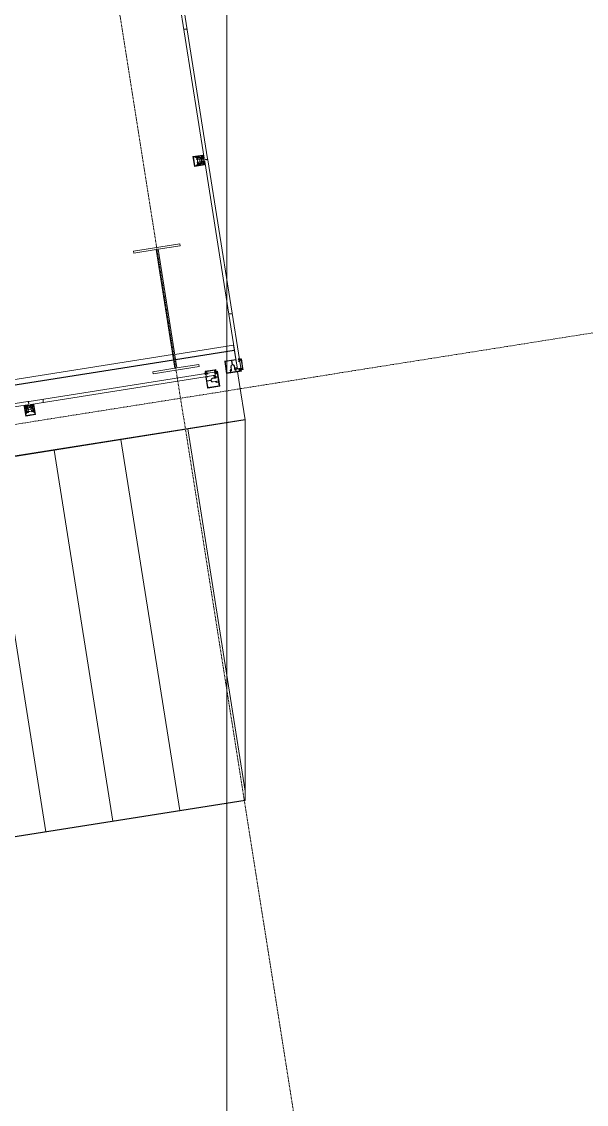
# Model space of a CAD drawing. Header units: millimetres. Extents: x -2355779 to -2216356, y 3874558 to 4068437.
# Drawn here: x -2231923 to -2229148, y 4009584 to 4014903 of the extents above; entities that cross this region are included whole.
import ezdxf

# ---------------------------------------------------------------- set-up
doc = ezdxf.new("R2010")
doc.units = ezdxf.units.MM
doc.linetypes.add('Grid Line', pattern=[21, 12, -3, 3, -3])
for name, color, linetype, lineweight in [('A-CLNG', 13, 'Continuous', 5), ('A-DETL', 90, 'Continuous', 18), ('A-DETL-GENF', 92, 'Continuous', 5), ('A-GENM', 13, 'Continuous', 5), ('A-GLAZ-CURT', 52, 'Continuous', 5), ('A-GLAZ-CWMG', 51, 'Continuous', 5), ('A-ROOF', 132, 'Continuous', 5), ('A-ROOF-OTLN', 132, 'Continuous', 5), ('A-ROOF-PATT', 132, 'Continuous', 5), ('S-BEAM', 12, 'Continuous', 5), ('S-GRID', 1, 'Continuous', 5)]:
    doc.layers.add(name, color=color, linetype=linetype, lineweight=lineweight)
pattern_1 = [(270, (0, 0.5), (-15, -9e-16), [])]

# ---------------------------------------------------------------- blocks, each defined once
blk = doc.blocks.new('Structural Framing 19 - Structural Framing 1-1145889-GA - Part B 6m')
at = {"layer": 'S-BEAM', "lineweight": 13}
for p, q in [((-2231145.6, 4013811.9), (-2231372.8, 4013775.9)), ((-2231252.7, 4013784.8), (-2231144, 4013802)), ((-2231144, 4013802), (-2231145.6, 4013811.9)), ((-2231372.8, 4013775.9), (-2231371.2, 4013766)), ((-2231371.2, 4013766), (-2231262.5, 4013783.2)), ((-2231262.5, 4013783.2), (-2231170.2, 4013200.5)), ((-2231160.4, 4013202.1), (-2231252.7, 4013784.8)), ((-2231277.3, 4013173.4), (-2231050.2, 4013209.4)), ((-2231051.7, 4013219.3), (-2231160.4, 4013202.1)), ((-2231050.2, 4013209.4), (-2231051.7, 4013219.3)), ((-2231170.2, 4013200.5), (-2231278.9, 4013183.3)), ((-2231278.9, 4013183.3), (-2231277.3, 4013173.4))]:
    blk.add_line(p, q, dxfattribs=at)
blk = doc.blocks.new('MulticellPanel_Polycarbonate_Danpal_1040w - Grey-2872306-GA - Part B 6m')
at = {"layer": 'A-GENM'}
h = blk.add_hatch(dxfattribs=at)
h.set_pattern_fill('FP_52', color=256, style=0, pattern_type=2)
h.set_pattern_definition(pattern_1)
h.paths.add_polyline_path([(-513.3, -1), (-513.8, 0.4), (-514.5, 0.5)])
h.paths.add_polyline_path([(519.4, -2.2), (517.2, -1.7), (518.6, -2)])
h.paths.add_polyline_path([(518.8, 8.4), (518.8, 8.5), (517, 16)])
for p, q in [((-520, 13), (-520, 9.4)), ((520, 9.4), (520, 13)), ((-518.5, -15), (-515.7, -15)), ((-515, -10.9), (-512.5, -6)), ((-512.5, -6), (-515, -6.4)), ((-512.5, -10.5), (-515, -10.9)), ((-514.4, -14.2), (-512.5, -10.5)), ((515, -6.4), (512.5, -6)), ((512.5, -6), (515, -10.9)), ((515, -10.9), (512.5, -10.5)), ((512.5, -10.5), (514.4, -14.2)), ((515.7, -15), (518.5, -15))]:
    blk.add_line(p, q, dxfattribs=at)
for centre, radius, start, end in [((-517, 13), 3, 105, 180), ((-520, 8.2), 1.2, 15, 89.9998), ((-520, 8.2), 1.2, 285.0002, 330.0001), ((517, 13), 3, 360, 75), ((520, 8.2), 1.2, 195, 239.9999), ((520, 8.2), 1.2, 90.0002, 150.0001), ((-518.5, -13.5), 1.5, 180, 270), ((-520, -3.2), 1.2, 285.0002, 330.0001), ((-520, -3.2), 1.2, 15, 59.9999), ((-515.7, -13.5), 1.5, 270, 333.1609), ((-511.1, -2), 2, 90, 158.7864), ((511.1, -2), 2, 21.2136, 76.2427), ((515.7, -13.5), 1.5, 206.8391, 270), ((518.5, -13.5), 1.5, 270, 0), ((520, -3.2), 1.2, 195, 239.9999), ((520, -3.2), 1.2, 135.0001, 150.0001)]:
    blk.add_arc(centre, radius, start, end, dxfattribs=at)
blk = doc.blocks.new('MulticellPanel_Polycarbonate_Danpal_1040w - Grey-2900070-GA - Part B 6m')
at = {"layer": 'A-GENM'}
h = blk.add_hatch(dxfattribs=at)
h.set_pattern_fill('FP_52', color=256, style=0, pattern_type=2)
h.set_pattern_definition(pattern_1)
h.paths.add_polyline_path([(-456.6, -1), (-457.2, 0.4), (-457.9, 0.5)])
h.paths.add_polyline_path([(456.4, -0.5), (457.9, 0.6), (456.5, -0.4)])
h.paths.add_polyline_path([(462.1, 8.4), (462.2, 8.5), (461.3, 11.7)])
for p, q in [((-463.4, 13), (-463.4, 9.4)), ((-461.9, -15), (-459.1, -15)), ((-458.4, -10.9), (-455.9, -6)), ((-455.9, -6), (-458.4, -6.4)), ((-455.9, -10.5), (-458.4, -10.9)), ((-457.7, -14.2), (-455.9, -10.5))]:
    blk.add_line(p, q, dxfattribs=at)
for centre, radius, start, end in [((-460.4, 13), 3, 105, 180), ((-463.4, 8.2), 1.2, 15, 89.9998), ((-463.4, 8.2), 1.2, 285.0002, 330.0001), ((460.4, 13), 3, 15, 75), ((463.4, 8.2), 1.2, 195, 239.9999), ((463.4, 8.2), 1.2, 105.0002, 150.0001), ((-461.9, -13.5), 1.5, 180, 270), ((-463.4, -3.2), 1.2, 285.0002, 330.0001), ((-463.4, -3.2), 1.2, 15, 59.9999), ((-459.1, -13.5), 1.5, 270, 333.1609), ((-454.5, -2), 2, 90, 158.7864), ((454.5, -2), 2, 48.7282, 76.2427)]:
    blk.add_arc(centre, radius, start, end, dxfattribs=at)
blk = doc.blocks.new('MulticellPanel_Polycarbonate_Danpal_1040w - Grey-V80-GA - Part B 6m')
at = {"layer": 'A-GENM'}
h = blk.add_hatch(dxfattribs=at)
h.set_pattern_fill('FP_77', color=256, style=0, pattern_type=2)
h.set_pattern_definition([(81, (1577129.2, -4312767.3), (-790.15067, 125.14757), []), (171, (1577129.2, -4312767.3), (-125.14757, -790.15067), [])])
h.paths.add_polyline_path([(-515, -6.4), (-513, -1.3), (-518.8, -3.2)])
h.paths.add_polyline_path([(-520, -13.5), (-515, -10.9), (-515, -6.4), (-520, -4.4)])
h.paths.add_polyline_path([(-520, -2.1), (-513, -1.3), (-520, 7)])
h.paths.add_polyline_path([(-511.1, 0), (511.1, 0), (518.8, 8.2), (517, 16), (-517, 16), (-518.8, 8.2)])
h.paths.add_polyline_path([(515, -6.4), (518.8, -3.2), (513, -1.3)])
h.paths.add_polyline_path([(520, -13.5), (520, -4.4), (515, -6.4), (515, -10.9)])
h.paths.add_polyline_path([(513, -1.3), (520, -2.1), (520, 7)])
for p, q in [((-520, 13), (-520, 9.4)), ((-520, 7), (-520, -2.1)), ((517, 16), (-517, 16)), ((520, 9.4), (520, 13)), ((520, -2.1), (520, 7)), ((-520, -4.4), (-520, -13.5)), ((-518.5, -15), (-515.7, -15)), ((-515, -6.4), (-513, -1.3)), ((-515, -10.9), (-512.5, -6)), ((-512.5, -6), (-515, -6.4)), ((-512.5, -10.5), (-515, -10.9)), ((-514.4, -14.2), (-512.5, -10.5)), ((-511.1, 0), (511.1, 0)), ((515, -6.4), (512.5, -6)), ((512.5, -6), (515, -10.9)), ((515, -10.9), (512.5, -10.5)), ((512.5, -10.5), (514.4, -14.2)), ((513, -1.3), (515, -6.4)), ((515.7, -15), (518.5, -15)), ((520, -13.5), (520, -4.4))]:
    blk.add_line(p, q, dxfattribs=at)
for centre, radius, start, end in [((-517, 13), 3, 90, 180), ((-520, 8.2), 1.2, 270.0002, 89.9998), ((517, 13), 3, 360, 90), ((520, 8.2), 1.2, 90.0002, 269.9998), ((-520, -3.2), 1.2, 270.0002, 89.9998), ((-518.5, -13.5), 1.5, 180, 270), ((-515.7, -13.5), 1.5, 270, 333.1609), ((-511.1, -2), 2, 90, 158.7864), ((511.1, -2), 2, 21.2136, 90), ((515.7, -13.5), 1.5, 206.8391, 270), ((518.5, -13.5), 1.5, 270, 360), ((520, -3.2), 1.2, 90.0002, 269.9998)]:
    blk.add_arc(centre, radius, start, end, dxfattribs=at)
blk = doc.blocks.new('MulticellPanel_Polycarbonate_Danpal_1040w - Grey-2900074-GA - Part B 6m')
at = {"layer": 'A-GENM'}
h = blk.add_hatch(dxfattribs=at)
h.set_pattern_fill('FP_78', color=256, style=0, pattern_type=2)
h.set_pattern_definition([(81, (1576145.8, -4312767.3), (-790.15067, 125.14757), []), (171, (1576145.8, -4312767.3), (-125.14757, -790.15067), [])])
h.paths.add_polyline_path([(-458.4, -6.4), (-456.3, -1.3), (-462.2, -3.2)])
h.paths.add_polyline_path([(-463.4, -13.5), (-458.4, -10.9), (-458.4, -6.4), (-463.4, -4.4)])
h.paths.add_polyline_path([(-463.4, -2.1), (-456.3, -1.3), (-463.4, 7)])
h.paths.add_polyline_path([(-454.5, 0), (454.5, 0), (462.2, 8.2), (460.4, 16), (-460.4, 16), (-462.2, 8.2)])
h.paths.add_polyline_path([(458.4, -6.4), (462.2, -3.2), (456.3, -1.3)])
h.paths.add_polyline_path([(463.4, -13.3), (463.4, -4.4), (458.4, -6.4), (458.4, -10.9), (462.8, -13.2)])
h.paths.add_polyline_path([(456.3, -1.3), (463.4, -2.1), (463.4, 7)])
for p, q in [((-463.4, 13), (-463.4, 9.4)), ((-463.4, 7), (-463.4, -2.1)), ((460.4, 16), (-460.4, 16)), ((463.4, 9.4), (463.4, 13)), ((463.4, -2.1), (463.4, 7)), ((-463.4, -4.4), (-463.4, -13.5)), ((-461.9, -15), (-459.1, -15)), ((-458.4, -6.4), (-456.3, -1.3)), ((-458.4, -10.9), (-455.9, -6)), ((-455.9, -6), (-458.4, -6.4)), ((-455.9, -10.5), (-458.4, -10.9)), ((-457.7, -14.2), (-455.9, -10.5)), ((-454.5, 0), (454.5, 0)), ((458.4, -6.4), (455.9, -6)), ((455.9, -6), (458.4, -10.9)), ((458.4, -10.9), (455.9, -10.5)), ((455.9, -10.5), (457.3, -13.3)), ((456.3, -1.3), (458.4, -6.4)), ((459.1, -15), (461.9, -15)), ((463.4, -13.3), (463.4, -4.4))]:
    blk.add_line(p, q, dxfattribs=at)
for centre, radius, start, end in [((-460.4, 13), 3, 90, 180), ((-463.4, 8.2), 1.2, 270.0002, 89.9998), ((460.4, 13), 3, 0, 90), ((463.4, 8.2), 1.2, 90.0002, 269.9998), ((-463.4, -3.2), 1.2, 270.0002, 89.9998), ((-461.9, -13.5), 1.5, 180, 270), ((-459.1, -13.5), 1.5, 270, 333.1609), ((-454.5, -2), 2, 90, 158.7864), ((454.5, -2), 2, 21.2136, 90), ((459.1, -13.5), 1.5, 206.8391, 270), ((461.9, -13.5), 1.5, 270, 315), ((463.4, -3.2), 1.2, 90.0002, 269.9998)]:
    blk.add_arc(centre, radius, start, end, dxfattribs=at)
blk = doc.blocks.new('Rectangular Mullion - DPANMF BT2-1105307-GA - Part B 6m')
at = {"layer": 'A-DETL-GENF'}
for p, q in [((-41.7, 64.5), (-46.7, 64.5)), ((-46.7, 64.5), (-46.7, 10.5)), ((-46, 64.5), (10.8, 64.5)), ((13.3, 67), (-45.3, 67)), ((-45.2, 33.9), (-45.2, 63)), ((-45.2, 63), (-41.7, 63)), ((-41.7, 63), (-41.7, 64.5)), ((10.8, 64.5), (10.8, 46.4)), ((13.3, -7.1), (13.3, 67)), ((-46.7, 10.5), (-36.7, 10.5)), ((-45.2, 12), (-45.2, 30.4)), ((-36.7, 12), (-45.2, 12)), ((-25.4, 32.9), (-44.2, 32.9)), ((-44.2, 31.4), (-25.4, 31.4)), ((-36.7, 10.5), (-36.7, 12)), ((4, 24.1), (-15.3, 24.1)), ((-15.3, 22.9), (-2, 22.9)), ((-15.1, 40.1), (4, 40.1)), ((-2, 41.3), (-15, 41.3)), ((-2, 43.8), (-2, 41.3)), ((-2, 22.9), (-2, 20.4)), ((-1, 41.3), (-1, 43.8)), ((0.9, 41.3), (-1, 41.3)), ((-1, 20.4), (-1, 22.9)), ((-1, 22.9), (0.9, 22.9)), ((10.8, 46.4), (-0.2, 46.4)), ((-0.2, 46.4), (-0.2, 42.1)), ((-0.2, 22), (-0.2, 13.8)), ((-0.2, 13.8), (1.3, 13.8)), ((1.3, 41.5), (1.3, 44.9)), ((1.3, 44.9), (10.8, 44.9)), ((1.3, 20.4), (1.3, 22.5)), ((10.8, 20.4), (1.3, 20.4)), ((1.3, 13.8), (1.3, 18.9)), ((1.3, 18.9), (10.8, 18.9)), ((4.2, 40.7), (1.7, 42.1)), ((1.7, 22.2), (4.2, 23.6)), ((7.8, 4), (2, 4)), ((2, 4), (2, 0.1)), ((3.3, -0.6), (3.3, 2.3)), ((3.3, 2.3), (5.9, 2.3)), ((3.3, 1.2), (3.3, -1.6)), ((4.4, -2.2), (4.4, 0.6)), ((5.9, 2.3), (5.9, -14.3)), ((7.8, -5.4), (7.8, 4)), ((10.8, 44.9), (10.8, 20.4)), ((10.8, 18.9), (10.8, -5.4)), ((-45.8, -6.3), (-48, -0.4)), ((-43.7, -6.9), (-45.8, -6.3)), ((-44.1, -10.5), (-45.6, -10.5)), ((-45.6, -10.5), (-45.6, -16.4)), ((-45.6, -12.3), (-45.6, -10.5)), ((-45.6, -10.5), (-43.4, -10.5)), ((-45.6, -16.4), (2.4, -16.4)), ((-44.2, -0.9), (-43.1, -6.3)), ((-44.1, -14.4), (-44.1, -10.5)), ((0, -14.4), (-44.1, -14.4)), ((-41.5, -5.9), (-43.6, -0.7)), ((-43.4, -10.5), (-43.4, -11.6)), ((0, -11.7), (0, -14.4)), ((1.8, -11), (0.7, -11)), ((2.4, -16.4), (1.6, -12.4)), ((1.6, -12.4), (3.2, -12.4)), ((2.3, -2.4), (2.3, -10.5)), ((2.3, -12.7), (2.3, -16.4)), ((2.3, -16.4), (7.8, -16.4)), ((3.7, -3.3), (4.4, -2.2)), ((3.7, -11.9), (3.7, -3.3)), ((5.9, -14.3), (4.2, -14.3)), ((10.8, -5.4), (7.8, -5.4)), ((7.8, -16.4), (7.8, -7.1)), ((7.8, -7.1), (13.3, -7.1))]:
    blk.add_line(p, q, dxfattribs=at)
for centre, radius, start, end in [((-44.2, 33.9), 1, 180, 270), ((-44.2, 30.4), 1, 90, 180), ((-25.4, 33.9), 1, 270, 350.1209), ((-25.4, 30.4), 1, 9.879, 90), ((-15.3, 32.1), 9.2, 88.3739, 170.1209), ((-15.3, 32.1), 9.2, 189.879, 270), ((-15.3, 32.1), 8, 88.2562, 270), ((-1.5, 43.8), 0.5, 0, 180), ((-1.5, 20.4), 0.5, 180, 0), ((2.8, 0.1), 0.834, 180, 303.9612), ((4, 40.4), 0.3, 270, 60), ((4, 23.8), 0.3, 300, 90), ((-48.3, -0.5), 0.4, 19.6375, 186.4047), ((-9.6, -1.2), 39.1, 179.0481, 193.7613), ((-44.3, -9.7), 3.39, 193.7613, 216.2723), ((-43.9, -0.8), 0.32, 21.9882, 191.4702), ((-43.6, -6.4), 0.48, 253.5726, 11.4702), ((-45.9, -0.3), 11.6, 282.7142, 356.5551), ((-40.7, -5.5), 0.88, 201.9882, 317.4298), ((-81.5, 37), 59.8, 313.8532, 321.0063), ((-34.7, -0.9), 0.4, 353.0736, 139.4168), ((0.7, -11.7), 0.7, 90, 180), ((1.8, -10.5), 0.5, 270, 0), ((3.2, -11.9), 0.5, 270, 0), ((4.2, -13.8), 0.5, 180, 270)]:
    blk.add_arc(centre, radius, start, end, dxfattribs=at)
for points, knots in [([(-45.3, 67), (-45.3, 67), (-45.4, 67), (-45.6, 66.9), (-45.7, 66.7), (-45.8, 66.6), (-45.9, 66.4), (-46, 66.1), (-46.1, 65.8), (-46.3, 65.6), (-46.4, 65.3), (-46.4, 65.1), (-46.4, 64.9), (-46.4, 64.7), (-46.2, 64.6), (-46.1, 64.5), (-46, 64.5)], [0, 0, 0, 0, 0.0625, 0.125, 0.177083, 0.229167, 0.291667, 0.375, 0.458333, 0.541667, 0.625, 0.708333, 0.770833, 0.84375, 0.916667, 1, 1, 1, 1]), ([(-0.2, 42.1), (-0.2, 41.9), (0, 41.7), (0.3, 41.5), (0.5, 41.4), (0.6, 41.3), (0.8, 41.3), (1, 41.2), (1.2, 41.3), (1.3, 41.4), (1.3, 41.5)], [0, 0, 0, 0, 0.333333, 0.416667, 0.5, 0.583333, 0.666667, 0.75, 0.84375, 1, 1, 1, 1]), ([(1.3, 22.5), (1.3, 22.6), (1.2, 22.7), (1.1, 22.8), (0.9, 22.8), (0.7, 22.8), (0.5, 22.7), (0.3, 22.6), (0.1, 22.5), (0, 22.3), (-0.2, 22.2), (-0.2, 22.1), (-0.2, 22)], [0, 0, 0, 0, 0.083333, 0.1875, 0.291667, 0.375, 0.458333, 0.583333, 0.666667, 0.75, 0.875, 1, 1, 1, 1]), ([(1.7, 42.1), (1.7, 42.1), (1.6, 42.2), (1.4, 42), (1.2, 41.8), (1.1, 41.6), (1, 41.4), (0.9, 41.3)], [0, 0, 0, 0, 0.25, 0.5, 0.75, 0.875, 1, 1, 1, 1]), ([(0.9, 22.9), (1, 22.9), (1.1, 22.7), (1.2, 22.5), (1.3, 22.3), (1.5, 22.1), (1.6, 22.1), (1.7, 22.2)], [0, 0, 0, 0, 0.125, 0.25, 0.375, 0.625, 1, 1, 1, 1]), ([(4.4, 0.6), (4.4, 0.7), (4.3, 1), (4.2, 1.2), (3.9, 1.3), (3.7, 1.4), (3.4, 1.4), (3.3, 1.3), (3.3, 1.2)], [0, 0, 0, 0, 0.166667, 0.333333, 0.5, 0.666667, 0.791667, 1, 1, 1, 1]), ([(-47, -11.7), (-46.8, -12), (-46.3, -12.4), (-45.7, -12.5), (-45.6, -12.4), (-45.6, -12.3)], [0, 0, 0, 0, 0.470588, 0.735294, 1, 1, 1, 1]), ([(3.3, -1.6), (3.2, -1.6), (3.1, -1.6), (2.9, -1.6), (2.7, -1.7), (2.5, -1.8), (2.4, -2), (2.3, -2.2), (2.3, -2.3), (2.3, -2.4)], [0, 0, 0, 0, 0.222222, 0.388889, 0.555556, 0.666667, 0.777778, 0.888889, 1, 1, 1, 1]), ([(3.7, -13.8), (3.7, -13.8), (3.7, -13.7), (3.7, -13.5), (3.6, -13.3), (3.5, -13.2), (3.3, -13.1), (3.2, -12.9), (3, -12.8), (2.8, -12.6), (2.7, -12.5), (2.5, -12.4), (2.3, -12.4), (2.3, -12.6), (2.3, -12.7)], [0, 0, 0, 0, 0.0625, 0.125, 0.1875, 0.25, 0.3125, 0.375, 0.5, 0.583333, 0.708333, 0.802083, 0.911458, 1, 1, 1, 1])]:
    blk.add_open_spline(points, degree=3, knots=knots, dxfattribs=at)
blk = doc.blocks.new('Rectangular Mullion - Frame_Framed Facade_Danpal_DPANMF BT2-2873227-GA - Part B 6m')
at = {"layer": 'A-GLAZ-CWMG'}
for p, q in [((-60, 54.5), (-60, 57)), ((-13.3, 0.5), (-60, 0.5)), ((-13.3, -24.4), (-13.3, 0.5)), ((-58.9, -26.4), (-58.9, -20.5)), ((-58.9, -20.5), (-57.4, -20.5)), ((-57.4, -20.5), (-57.4, -24.4)), ((-5.5, -26.4), (-10.9, -26.4)), ((0, -17.1), (-5.5, -17.1)), ((-5.5, -17.1), (-5.5, -26.4))]:
    blk.add_line(p, q, dxfattribs=at)
blk = doc.blocks.new('Rectangular Mullion - DPAEC50-1105308-GA - Part B 6m')
at = {"layer": 'A-DETL-GENF'}
for p, q in [((24.3, 53.5), (-24.3, 53.5)), ((-24.3, 53.5), (-24.3, 4.5)), ((24.3, 4.5), (24.3, 53.5)), ((-23.3, 3.5), (-18.2, 3.5)), ((-21.8, 7.3), (-21.8, 34.3)), ((-21.3, 42.6), (-21.3, 49.5)), ((-20.8, 35.3), (-18.1, 35.3)), ((-16.8, 6.7), (-20.7, 6.3)), ((-15, 18), (-20.3, 8.8)), ((-20.3, 8.8), (-20.3, 7.3)), ((-20.3, 7.3), (-14.1, 7.3)), ((-20.1, 50.7), (-1.2, 50.7)), ((-20.1, 41), (-19.6, 42.6)), ((-19.7, 8.7), (-14.9, 16.9)), ((-19.7, 7.9), (-19.7, 8.7)), ((-14.2, 7.9), (-19.7, 7.9)), ((-17, 40), (-18.6, 39.5)), ((-18.1, 35.3), (-17.6, 21.6)), ((-9.6, 36.9), (-17.6, 36.9)), ((-16.3, 22.3), (-16.8, 35.3)), ((-16.8, 35.3), (-9, 35.3)), ((-9.3, 19.8), (-14.2, 19.8)), ((-14.2, 19.2), (-9.6, 19.2)), ((-8.9, 9.2), (-13.4, 8.1)), ((-13.3, 7.4), (-7.3, 8.9)), ((-8.5, 1.7), (-12.4, 1.4)), ((-12.2, 0.8), (-8.6, 1.1)), ((-7.3, 8.9), (-9.2, 4.5)), ((-8, 37.5), (-9.1, 37.5)), ((9.1, 34.3), (-9.1, 34.3)), ((-9.1, 33.5), (-7.9, 33.5)), ((-8.7, 4), (-6.9, 4.4)), ((-6.9, 4.4), (-8.5, 1.7)), ((-8.3, 4.8), (-6.1, 9.9)), ((-6.1, 9.9), (-8.3, 9.4)), ((-5.8, 5.4), (-8.3, 4.8)), ((-8, 36.3), (-8, 37.5)), ((-7.9, 33.5), (-7.9, 21.5)), ((-7.8, 1.7), (-5.8, 5.4)), ((-7.3, 22), (-7.3, 33.5)), ((-7.3, 33.5), (7.3, 33.5)), ((3.5, 23.2), (-3.5, 23.2)), ((-3.5, 22.6), (3.5, 22.6)), ((-1.2, 50.7), (0, 51.9)), ((0, 51.9), (1.2, 50.7)), ((1.2, 50.7), (20.1, 50.7)), ((8.3, 4.8), (5.8, 5.4)), ((5.8, 5.4), (7.8, 1.7)), ((8.3, 9.4), (6.1, 9.9)), ((6.1, 9.9), (8.3, 4.8)), ((8.5, 1.7), (6.9, 4.4)), ((6.9, 4.4), (8.7, 4)), ((7.3, 33.5), (7.3, 22)), ((9.2, 4.5), (7.3, 8.9)), ((7.3, 8.9), (13.3, 7.4)), ((7.9, 21.5), (7.9, 33.5)), ((7.9, 33.5), (9.1, 33.5)), ((9.1, 37.5), (8, 37.5)), ((8, 37.5), (8, 36.3)), ((12.4, 1.4), (8.5, 1.7)), ((8.6, 1.1), (12.2, 0.8)), ((13.4, 8.1), (8.9, 9.2)), ((9, 35.3), (16.8, 35.3)), ((14.2, 19.8), (9.3, 19.8)), ((17.6, 36.9), (9.6, 36.9)), ((9.6, 19.2), (14.2, 19.2)), ((14.1, 7.3), (20.3, 7.3)), ((19.7, 7.9), (14.2, 7.9)), ((14.9, 16.9), (19.7, 8.7)), ((20.3, 8.8), (15, 18)), ((16.8, 35.3), (16.3, 22.3)), ((20.7, 6.3), (16.8, 6.7)), ((18.6, 39.5), (17, 40)), ((17.6, 21.6), (18.1, 35.3)), ((18.1, 35.3), (20.8, 35.3)), ((18.2, 3.5), (23.3, 3.5)), ((19.6, 42.6), (20.1, 41)), ((19.7, 8.7), (19.7, 7.9)), ((20.3, 7.3), (20.3, 8.8)), ((21.3, 49.5), (21.3, 42.6)), ((21.8, 34.3), (21.8, 7.3))]:
    blk.add_line(p, q, dxfattribs=at)
for centre, radius, start, end in [((-23.3, 4.5), 1, 180, 270), ((-20.6, 39), 2.1, 75, 15), ((-20.8, 34.3), 1, 90, 180), ((-20.8, 7.3), 1, 180, 275), ((-20.1, 49.5), 1.2, 90, 180), ((-20.6, 39), 3.7, 75, 100.9055), ((-20.6, 39), 3.7, 325.4192, 15), ((-9.1, 28.3), 6, 90, 178.5709), ((137.1, 24.7), 152.2, 178.5709, 182.4896), ((137.1, 24.7), 152.2, 182.9076, 186.319), ((-9.1, 28.3), 5.2, 90, 178.5709), ((137.1, 24.7), 151.4, 178.5709, 181.8369), ((137.1, 24.7), 151.4, 182.064, 186.2791), ((137.1, 25.2), 152.2, 186.7358, 188.8939), ((137.1, 25.2), 151.4, 186.7315, 189.0318), ((-12.3, 1.8), 0.975, 188.8939, 275.24), ((-3.5, 16.6), 6.58, 156.7371, 181.8449), ((16.4, 17.2), 26.5, 181.8449, 197.5886), ((-9.8, 37.6), 0.706, 289.0493, 354.5477), ((-3.5, 16.6), 5.98, 90, 181.8449), ((16.4, 17.2), 25.9, 181.8449, 197.6717), ((-3.5, 16.6), 6.58, 131.8412, 150.9148), ((-8.8, 4.4), 0.4, 157.1611, 284), ((-9, 36.3), 1, 270, 360), ((-8.7, 2.1), 0.963, 275.24, 334.4387), ((-3.5, 16.6), 6.58, 90, 125.1634), ((3.5, 16.6), 6.58, 54.8366, 90), ((3.5, 16.6), 5.98, 358.1551, 90), ((8.7, 2.1), 0.963, 205.5613, 264.76), ((3.5, 16.6), 6.58, 29.0852, 48.1588), ((9, 36.3), 1, 180, 270), ((-16.4, 17.2), 25.9, 342.3283, 358.1551), ((8.8, 4.4), 0.4, 256, 22.8389), ((-16.4, 17.2), 26.5, 342.4114, 358.1551), ((9.8, 37.6), 0.706, 185.4523, 250.9507), ((9.1, 28.3), 6, 1.4287, 89.9792), ((9.1, 28.3), 5.2, 1.4291, 90), ((3.5, 16.6), 6.58, 358.1551, 23.2629), ((12.3, 1.8), 0.975, 264.76, 351.1061), ((-137.1, 25.2), 151.4, 350.9682, 353.2685), ((-137.1, 25.2), 152.2, 351.1061, 353.2642), ((-137.1, 24.7), 151.4, 353.7209, 357.936), ((-137.1, 24.7), 151.4, 358.1631, 1.4291), ((-137.1, 24.7), 152.2, 353.681, 357.0924), ((-137.1, 24.7), 152.2, 357.5109, 1.4287), ((20.6, 39), 3.7, 165, 214.5808), ((20.6, 39), 2.1, 165, 105), ((20.6, 39), 3.7, 79.0945, 105), ((20.1, 49.5), 1.2, 360, 90), ((20.8, 7.3), 1, 265, 360), ((20.8, 34.3), 1, 360, 90), ((23.3, 4.5), 1, 270, 360)]:
    blk.add_arc(centre, radius, start, end, dxfattribs=at)
for points, knots in [([(-18.2, 3.5), (-18.1, 3.5), (-17.9, 3.5), (-17.6, 3.7), (-17.5, 3.8), (-17.3, 4), (-17.2, 4.2), (-17, 4.4), (-16.9, 4.6), (-16.8, 4.8), (-16.7, 5.1), (-16.6, 5.4), (-16.5, 5.6), (-16.5, 5.8), (-16.5, 6), (-16.5, 6.2), (-16.5, 6.4), (-16.5, 6.6), (-16.6, 6.7), (-16.8, 6.7), (-16.8, 6.7)], [0, 0, 0, 0, 0.083333, 0.166667, 0.208333, 0.25, 0.333333, 0.375, 0.416667, 0.458333, 0.5, 0.583333, 0.666667, 0.729167, 0.791667, 0.84375, 0.885417, 0.927083, 0.96875, 1, 1, 1, 1]), ([(-17.6, 21.6), (-17.6, 21.5), (-17.6, 21.4), (-17.4, 21.3), (-17.1, 21.3), (-16.8, 21.5), (-16.6, 21.7), (-16.4, 21.9), (-16.4, 22.1), (-16.4, 22.3), (-16.3, 22.3)], [0, 0, 0, 0, 0.125, 0.25, 0.5, 0.625, 0.75, 0.875, 0.9375, 1, 1, 1, 1]), ([(16.3, 22.3), (16.4, 22.3), (16.4, 22.1), (16.4, 22), (16.5, 21.8), (16.7, 21.5), (17.1, 21.2), (17.6, 21.3), (17.6, 21.6)], [0, 0, 0, 0, 0.0625, 0.125, 0.1875, 0.3125, 0.4375, 1, 1, 1, 1]), ([(16.8, 6.7), (16.8, 6.7), (16.6, 6.7), (16.5, 6.6), (16.5, 6.4), (16.5, 6.2), (16.5, 6), (16.5, 5.8), (16.5, 5.6), (16.6, 5.3), (16.9, 4.6), (17.5, 3.7), (17.8, 3.5), (18.2, 3.5)], [0, 0, 0, 0, 0.03125, 0.072917, 0.114583, 0.15625, 0.208333, 0.270833, 0.333333, 0.416667, 0.583333, 0.75, 1, 1, 1, 1])]:
    blk.add_open_spline(points, degree=3, knots=knots, dxfattribs=at)
blk = doc.blocks.new('Rectangular Mullion - Mullion_FramedFacade_Danpal_DPAEC50-2873209-GA - Part B 6m')
at = {"layer": 'A-GLAZ-CWMG'}
for p, q in [((-18.2, 3.5), (-23.3, 3.5)), ((-20.3, 8.8), (-21.8, 8.8)), ((-20.7, 6.3), (-16.8, 6.7)), ((-20.3, 7.3), (-20.3, 8.8)), ((-14.1, 7.3), (-20.3, 7.3)), ((-8.6, 1.1), (-12.2, 0.8)), ((-8.3, 9.4), (-6.1, 9.9)), ((-6.1, 9.9), (-8.3, 4.8)), ((-8.3, 4.8), (-5.8, 5.4)), ((-5.8, 5.4), (-7.8, 1.7)), ((3.5, 22.6), (-3.5, 22.6)), ((7.8, 1.7), (5.8, 5.4)), ((5.8, 5.4), (8.3, 4.8)), ((8.3, 4.8), (6.1, 9.9)), ((6.1, 9.9), (8.3, 9.4)), ((12.2, 0.8), (8.6, 1.1)), ((20.3, 7.3), (14.1, 7.3)), ((16.8, 6.7), (20.7, 6.3)), ((23.3, 3.5), (18.2, 3.5)), ((21.8, 8.8), (20.3, 8.8)), ((20.3, 8.8), (20.3, 7.3))]:
    blk.add_line(p, q, dxfattribs=at)
for centre, radius, start, end in [((-23.3, 4.5), 1, 180, 270), ((-20.8, 7.3), 1, 227.5, 275), ((137.1, 25.2), 152.2, 186.7358, 188.8939), ((-12.3, 1.8), 0.975, 188.8939, 275.24), ((-3.5, 16.6), 5.98, 90, 181.8449), ((16.4, 17.2), 25.9, 181.8449, 197.6717), ((-8.7, 2.1), 0.963, 275.24, 334.4387), ((3.5, 16.6), 5.98, 358.1551, 90), ((8.7, 2.1), 0.963, 205.5613, 264.76), ((-16.4, 17.2), 25.9, 342.3283, 358.1551), ((12.3, 1.8), 0.975, 264.76, 351.1061), ((-137.1, 25.2), 152.2, 351.1061, 353.2642), ((20.8, 7.3), 1, 265, 360), ((23.3, 4.5), 1, 270, 0)]:
    blk.add_arc(centre, radius, start, end, dxfattribs=at)
for points, knots in [([(-16.8, 6.7), (-16.8, 6.7), (-16.6, 6.7), (-16.5, 6.6), (-16.5, 6.4), (-16.5, 6.2), (-16.5, 6), (-16.5, 5.8), (-16.5, 5.6), (-16.6, 5.4), (-16.7, 5.1), (-16.8, 4.8), (-16.9, 4.6), (-17, 4.4), (-17.2, 4.2), (-17.3, 4), (-17.5, 3.8), (-17.6, 3.7), (-17.9, 3.5), (-18.1, 3.5), (-18.2, 3.5)], [-1, -1, -1, -1, -0.96875, -0.927083, -0.885417, -0.84375, -0.791667, -0.729167, -0.666667, -0.583333, -0.5, -0.458333, -0.416667, -0.375, -0.333333, -0.25, -0.208333, -0.166667, -0.083333, 0, 0, 0, 0]), ([(18.2, 3.5), (17.8, 3.5), (17.5, 3.7), (16.9, 4.6), (16.6, 5.3), (16.5, 5.6), (16.5, 5.8), (16.5, 6), (16.5, 6.2), (16.5, 6.4), (16.5, 6.6), (16.6, 6.7), (16.8, 6.7), (16.8, 6.7)], [-1, -1, -1, -1, -0.75, -0.583333, -0.416667, -0.333333, -0.270833, -0.208333, -0.15625, -0.114583, -0.072917, -0.03125, 0, 0, 0, 0])]:
    blk.add_open_spline(points, degree=3, knots=knots, dxfattribs=at)
blk = doc.blocks.new('MulticellPanel_Polycarbonate_Danpal_1040w - Grey-2900079-GA - Part B 6m')
at = {"layer": 'A-GENM'}
h = blk.add_hatch(dxfattribs=at)
h.set_pattern_fill('FP_52', color=256, style=0, pattern_type=2)
h.set_pattern_definition(pattern_1)
h.paths.add_polyline_path([(492.5, -2.2), (492.5, -2), (490, -1.7)])
h.paths.add_polyline_path([(492.5, 6.3), (491.5, 6), (491.3, 5)])
for p, q in [((493.1, 9.4), (493.1, 13)), ((493.1, 13), (493.1, 9.4)), ((488.1, -6.4), (485.6, -6)), ((485.6, -6), (488.1, -10.9)), ((488.1, -10.9), (485.6, -6)), ((485.6, -6), (488.1, -6.4)), ((488.1, -10.9), (485.6, -10.5)), ((485.6, -10.5), (487.4, -14.2)), ((487.4, -14.2), (485.6, -10.5)), ((485.6, -10.5), (488.1, -10.9)), ((488.8, -15), (491.6, -15)), ((491.6, -15), (488.8, -15))]:
    blk.add_line(p, q, dxfattribs=at)
for centre, radius, start, end in [((-490.1, 13), 3, 105, 165), ((-490.1, 13), 3, 105, 165), ((-493.1, 8.2), 1.2, 15, 74.9998), ((-493.1, 8.2), 1.2, 15, 74.9998), ((-493.1, 8.2), 1.2, 285.0002, 330.0001), ((-493.1, 8.2), 1.2, 285.0002, 330.0001), ((490.1, 13), 3, 360, 75), ((490.1, 13), 3, 0, 75), ((493.1, 8.2), 1.2, 195, 239.9999), ((493.1, 8.2), 1.2, 195, 239.9999), ((493.1, 8.2), 1.2, 90.0002, 150.0001), ((493.1, 8.2), 1.2, 90.0002, 150.0001), ((-484.2, -2), 2, 90, 131.2718), ((-484.2, -2), 2, 90, 131.2718), ((484.2, -2), 2, 21.2136, 76.2427), ((484.2, -2), 2, 34.9709, 76.2427), ((488.8, -13.5), 1.5, 206.8391, 270), ((488.8, -13.5), 1.5, 206.8391, 270), ((491.6, -13.5), 1.5, 270, 0), ((491.6, -13.5), 1.5, 270, 0), ((493.1, -3.2), 1.2, 195, 239.9999), ((493.1, -3.2), 1.2, 195, 239.9999), ((493.1, -3.2), 1.2, 135.0001, 150.0001), ((493.1, -3.2), 1.2, 135.0001, 150.0001)]:
    blk.add_arc(centre, radius, start, end, dxfattribs=at)
blk = doc.blocks.new('MulticellPanel_Polycarbonate_Danpal_1040w - Grey-V81-GA - Part B 6m')
at = {"layer": 'A-GENM'}
h = blk.add_hatch(dxfattribs=at)
h.set_pattern_fill('FP_52', color=256, style=0, pattern_type=2)
h.set_pattern_definition(pattern_1)
h.paths.add_polyline_path([(519.4, 6.3), (518.5, 6), (518.3, 5)])
for p, q in [((-520, 13), (-520, 9.4)), ((-520, 9.4), (-520, 13)), ((-518.5, -15), (-515.7, -15)), ((-515.7, -15), (-518.5, -15)), ((-515, -10.9), (-512.5, -6)), ((-512.5, -6), (-515, -6.4)), ((-515, -6.4), (-512.5, -6)), ((-512.5, -6), (-515, -10.9)), ((-512.5, -10.5), (-515, -10.9)), ((-515, -10.9), (-512.5, -10.5)), ((-514.4, -14.2), (-512.5, -10.5)), ((-512.5, -10.5), (-514.4, -14.2))]:
    blk.add_line(p, q, dxfattribs=at)
for centre, radius, start, end in [((-517, 13), 3, 105, 180), ((-517, 13), 3, 105, 180), ((-520, 8.2), 1.2, 15, 89.9998), ((-520, 8.2), 1.2, 15, 89.9998), ((-520, 8.2), 1.2, 285.0002, 330.0001), ((-520, 8.2), 1.2, 285.0002, 330.0001), ((517, 13), 3, 15, 75), ((517, 13), 3, 15, 75), ((520, 8.2), 1.2, 195, 239.9999), ((520, 8.2), 1.2, 195, 239.9999), ((520, 8.2), 1.2, 105.0002, 150.0001), ((520, 8.2), 1.2, 105.0002, 150.0001), ((-518.5, -13.5), 1.5, 180, 270), ((-518.5, -13.5), 1.5, 180, 270), ((-520, -3.2), 1.2, 285.0002, 330.0001), ((-520, -3.2), 1.2, 285.0002, 330.0001), ((-520, -3.2), 1.2, 15, 59.9999), ((-520, -3.2), 1.2, 15, 59.9999), ((-515.7, -13.5), 1.5, 270, 333.1609), ((-515.7, -13.5), 1.5, 270, 333.1609), ((-511.1, -2), 2, 90, 158.7864), ((-511.1, -2), 2, 90, 145.0291), ((511.1, -2), 2, 48.7282, 76.2427), ((511.1, -2), 2, 48.7282, 76.2427)]:
    blk.add_arc(centre, radius, start, end, dxfattribs=at)
blk = doc.blocks.new('MulticellPanel_Polycarbonate_Danpal_1040w - Grey-V82-GA - Part B 6m')
at = {"layer": 'A-GENM'}
h = blk.add_hatch(dxfattribs=at)
h.set_pattern_fill('FP_79', color=256, style=0, pattern_type=2)
h.set_pattern_definition([(171, (4314312.7, 1575571.7), (-125.14757, -790.15067), []), (261, (4314312.7, 1575571.7), (790.15067, -125.14757), [])])
h.paths.add_polyline_path([(488.1, -6.4), (491.9, -3.2), (486, -1.3)])
h.paths.add_polyline_path([(493.1, -13.5), (493.1, -4.4), (488.1, -6.4), (488.1, -10.9)])
h.paths.add_polyline_path([(493.1, -2.1), (493.1, 7), (486, -1.3)])
h.paths.add_polyline_path([(491.9, 8.2), (490.1, 16), (-490.1, 16), (-491.9, 8.2), (-484.2, 0), (484.2, 0)])
h.paths.add_polyline_path([(-486, -1.3), (-493.1, 7), (-493.1, -2.1)])
h.paths.add_polyline_path([(-486, -1.3), (-491.9, -3.2), (-488.1, -6.4)])
h.paths.add_polyline_path([(-488.1, -10.9), (-488.1, -6.4), (-493.1, -4.4), (-491.8, -12.9), (-490.4, -12.1)])
for p, q in [((-493.1, 13), (-493.1, 9.4)), ((-493.1, 7), (-493.1, -2.1)), ((490.1, 16), (-490.1, 16)), ((493.1, 9.4), (493.1, 13)), ((493.1, -2.1), (493.1, 7)), ((-493.1, -4.4), (-493.1, -13.3)), ((-491.6, -15), (-488.8, -15)), ((-488.1, -6.4), (-486, -1.3)), ((-488.1, -10.9), (-485.6, -6)), ((-485.6, -6), (-488.1, -6.4)), ((-485.6, -10.5), (-488.1, -10.9)), ((-487, -13.3), (-485.6, -10.5)), ((-484.2, 0), (484.2, 0)), ((488.1, -6.4), (485.6, -6)), ((485.6, -6), (488.1, -10.9)), ((488.1, -10.9), (485.6, -10.5)), ((485.6, -10.5), (487.4, -14.2)), ((486, -1.3), (488.1, -6.4)), ((488.8, -15), (491.6, -15)), ((493.1, -13.5), (493.1, -4.4))]:
    blk.add_line(p, q, dxfattribs=at)
for centre, radius, start, end in [((-490.1, 13), 3, 90, 180), ((-493.1, 8.2), 1.2, 270.0002, 89.9998), ((490.1, 13), 3, 360, 90), ((493.1, 8.2), 1.2, 90.0002, 269.9998), ((-493.1, -3.2), 1.2, 270.0002, 89.9998), ((-491.6, -13.5), 1.5, 225, 270), ((-488.8, -13.5), 1.5, 270, 333.1609), ((-484.2, -2), 2, 90, 158.7864), ((484.2, -2), 2, 21.2136, 90), ((488.8, -13.5), 1.5, 206.8391, 270), ((491.6, -13.5), 1.5, 270, 360), ((493.1, -3.2), 1.2, 90.0002, 269.9998)]:
    blk.add_arc(centre, radius, start, end, dxfattribs=at)
blk = doc.blocks.new('MulticellPanel_Polycarbonate_Danpal_1040w - Grey-V83-GA - Part B 6m')
at = {"layer": 'A-GENM'}
h = blk.add_hatch(dxfattribs=at)
h.set_pattern_fill('FP_80', color=256, style=0, pattern_type=2)
h.set_pattern_definition([(171, (4313299.7, 1575571.7), (-125.14757, -790.15067), []), (261, (4313299.7, 1575571.7), (790.15067, -125.14757), [])])
h.paths.add_polyline_path([(515, -6.4), (518.8, -3.2), (513, -1.3)])
h.paths.add_polyline_path([(520, -13.3), (520, -4.4), (515, -6.4), (515, -10.9), (519.5, -13.2)])
h.paths.add_polyline_path([(520, -2.1), (520, 7), (513, -1.3)])
h.paths.add_polyline_path([(518.8, 8.2), (517, 16), (-517, 16), (-518.8, 8.2), (-511.1, 0), (511.1, 0)])
h.paths.add_polyline_path([(-513, -1.3), (-520, 7), (-520, -2.1)])
h.paths.add_polyline_path([(-513, -1.3), (-518.8, -3.2), (-515, -6.4)])
h.paths.add_polyline_path([(-515, -10.9), (-515, -6.4), (-520, -4.4), (-520, -13.5)])
for p, q in [((-520, 13), (-520, 9.4)), ((-520, 7), (-520, -2.1)), ((517, 16), (-517, 16)), ((520, 9.4), (520, 13)), ((520, -2.1), (520, 7)), ((-520, -4.4), (-520, -13.5)), ((-518.5, -15), (-515.7, -15)), ((-515, -6.4), (-513, -1.3)), ((-515, -10.9), (-512.5, -6)), ((-512.5, -6), (-515, -6.4)), ((-512.5, -10.5), (-515, -10.9)), ((-514.4, -14.2), (-512.5, -10.5)), ((-511.1, 0), (511.1, 0)), ((515, -6.4), (512.5, -6)), ((512.5, -6), (515, -10.9)), ((515, -10.9), (512.5, -10.5)), ((512.5, -10.5), (513.9, -13.3)), ((513, -1.3), (515, -6.4)), ((515.7, -15), (518.5, -15)), ((520, -13.3), (520, -4.4))]:
    blk.add_line(p, q, dxfattribs=at)
for centre, radius, start, end in [((-517, 13), 3, 90, 180), ((-520, 8.2), 1.2, 270.0002, 89.9998), ((517, 13), 3, 360, 90), ((520, 8.2), 1.2, 90.0002, 269.9998), ((-520, -3.2), 1.2, 270.0002, 89.9998), ((-518.5, -13.5), 1.5, 180, 270), ((-515.7, -13.5), 1.5, 270, 333.1609), ((-511.1, -2), 2, 90, 158.7864), ((511.1, -2), 2, 21.2136, 90), ((515.7, -13.5), 1.5, 206.8391, 270), ((518.5, -13.5), 1.5, 270, 315), ((520, -3.2), 1.2, 90.0002, 269.9998)]:
    blk.add_arc(centre, radius, start, end, dxfattribs=at)
blk = doc.blocks.new('Rectangular Mullion - Frame_Framed Facade_Danpal_DPANMF BT2-2872312-GA - Part B 6m')
at = {"layer": 'A-GLAZ-CWMG'}
for p, q in [((-60, 54.5), (-60, 57)), ((-13.3, 0.5), (-60, 0.5)), ((-13.3, -24.4), (-13.3, 0.5)), ((-58.9, -26.4), (-58.9, -20.5)), ((-58.9, -20.5), (-57.4, -20.5)), ((-57.4, -20.5), (-57.4, -24.4)), ((-5.5, -26.4), (-10.9, -26.4)), ((0, -17.1), (-5.5, -17.1)), ((-5.5, -17.1), (-5.5, -26.4))]:
    blk.add_line(p, q, dxfattribs=at)
blk = doc.blocks.new('Rectangular Mullion - Mullion_FramedFacade_Danpal_DPAEC50-2872300-GA - Part B 6m')
at = {"layer": 'A-GLAZ-CWMG'}
for p, q in [((-18.2, 3.5), (-23.3, 3.5)), ((-20.3, 8.8), (-21.8, 8.8)), ((-20.7, 6.3), (-16.8, 6.7)), ((-20.3, 7.3), (-20.3, 8.8)), ((-14.1, 7.3), (-20.3, 7.3)), ((-8.6, 1.1), (-12.2, 0.8)), ((-8.3, 9.4), (-6.1, 9.9)), ((-6.1, 9.9), (-8.3, 4.8)), ((-8.3, 4.8), (-5.8, 5.4)), ((-5.8, 5.4), (-7.8, 1.7)), ((3.5, 22.6), (-3.5, 22.6)), ((7.8, 1.7), (5.8, 5.4)), ((5.8, 5.4), (8.3, 4.8)), ((8.3, 4.8), (6.1, 9.9)), ((6.1, 9.9), (8.3, 9.4)), ((12.2, 0.8), (8.6, 1.1)), ((20.3, 7.3), (14.1, 7.3)), ((16.8, 6.7), (20.7, 6.3)), ((23.3, 3.5), (18.2, 3.5)), ((21.8, 8.8), (20.3, 8.8)), ((20.3, 8.8), (20.3, 7.3))]:
    blk.add_line(p, q, dxfattribs=at)
for centre, radius, start, end in [((-23.3, 4.5), 1, 180, 270), ((-20.8, 7.3), 1, 227.5, 275), ((137.1, 25.2), 152.2, 186.7358, 188.8939), ((-12.3, 1.8), 0.975, 188.8939, 275.24), ((-3.5, 16.6), 5.98, 90, 181.8449), ((16.4, 17.2), 25.9, 181.8449, 197.6717), ((-8.7, 2.1), 0.963, 275.24, 334.4387), ((3.5, 16.6), 5.98, 358.1551, 90), ((8.7, 2.1), 0.963, 205.5613, 264.76), ((-16.4, 17.2), 25.9, 342.3283, 358.1551), ((12.3, 1.8), 0.975, 264.76, 351.1061), ((-137.1, 25.2), 152.2, 351.1061, 353.2642), ((20.8, 7.3), 1, 265, 360), ((23.3, 4.5), 1, 270, 0)]:
    blk.add_arc(centre, radius, start, end, dxfattribs=at)
for points, knots in [([(-16.8, 6.7), (-16.8, 6.7), (-16.6, 6.7), (-16.5, 6.6), (-16.5, 6.4), (-16.5, 6.2), (-16.5, 6), (-16.5, 5.8), (-16.5, 5.6), (-16.6, 5.4), (-16.7, 5.1), (-16.8, 4.8), (-16.9, 4.6), (-17, 4.4), (-17.2, 4.2), (-17.3, 4), (-17.5, 3.8), (-17.6, 3.7), (-17.9, 3.5), (-18.1, 3.5), (-18.2, 3.5)], [-1, -1, -1, -1, -0.96875, -0.927083, -0.885417, -0.84375, -0.791667, -0.729167, -0.666667, -0.583333, -0.5, -0.458333, -0.416667, -0.375, -0.333333, -0.25, -0.208333, -0.166667, -0.083333, 0, 0, 0, 0]), ([(18.2, 3.5), (17.8, 3.5), (17.5, 3.7), (16.9, 4.6), (16.6, 5.3), (16.5, 5.6), (16.5, 5.8), (16.5, 6), (16.5, 6.2), (16.5, 6.4), (16.5, 6.6), (16.6, 6.7), (16.8, 6.7), (16.8, 6.7)], [-1, -1, -1, -1, -0.75, -0.583333, -0.416667, -0.333333, -0.270833, -0.208333, -0.15625, -0.114583, -0.072917, -0.03125, 0, 0, 0, 0])]:
    blk.add_open_spline(points, degree=3, knots=knots, dxfattribs=at)
blk = doc.blocks.new('Area 51 Ceiling - External FC - Area 51 Ceiling - External FC-2924300-GA - Part B 6m')
at = {"layer": 'A-CLNG'}
for p, q in [((-2230824.2, 4011076.9), (-2277467.3, 4003689.1)), ((-2230824.5, 4011078.4), (-2230824.2, 4011076.9))]:
    blk.add_line(p, q, dxfattribs=at)

msp = doc.modelspace()

# ---------------------------------------------------------------- hatches: boundary and pattern name
at = {"layer": 'A-ROOF-PATT'}
h = msp.add_hatch(dxfattribs=at)
h.set_pattern_fill('FP_1', color=256, style=0, pattern_type=2)
h.set_pattern_definition([(279, (-1462938.37, -496529.1), (328.900217, 52.092677), [])])
h.paths.add_polyline_path([(-2315000.3, 3995600.9), (-2315000.3, 3997735.7), (-2298694, 4000333.7), (-2287507.4, 3996890.6), (-2276664.1, 3998618.2), (-2277467.6, 4003690.7), (-2230824.1, 4011078.5), (-2230824.1, 4012946.5), (-2232226.8, 4012724.4), (-2232216.8, 4012661.2), (-2267213.3, 4007118), (-2267230.8, 4007180.1), (-2297808.2, 4002336.9), (-2297798.3, 4002273.7), (-2299705.2, 4001971.6), (-2299716.1, 4002034.7), (-2317931, 3999149.6), (-2316841.4, 3995992.2), (-2315476.4, 3995702.1)])
h.paths.add_polyline_path([(-2295367.1, 4001448.7), (-2295519.4, 4001905), (-2295363.2, 4001929.8), (-2295365.5, 4001649.7)])

# ---------------------------------------------------------------- linework, layer by layer
at = {"layer": 'A-DETL', "lineweight": 5}
msp.add_line((-2230914.7, 4006852.3), (-2230914.7, 4062544.9), dxfattribs=at)
at = {"layer": 'A-ROOF'}
for p, q in [((-2230824.1, 4012946.5), (-2232226.8, 4012724.4)), ((-2230824.1, 4012946.5), (-2230824.1, 4011078.5)), ((-2277467.6, 4003690.7), (-2230824.1, 4011078.5))]:
    msp.add_line(p, q, dxfattribs=at)
at = {"layer": 'A-ROOF-OTLN'}
for p, q in [((-2230882.3, 4013314.2), (-2231170.9, 4013268.5)), ((-2230882.3, 4013314.2), (-2230871, 4013242.8)), ((-2231180.8, 4013267), (-2236800.7, 4012376.8)), ((-2231166.9, 4013243.3), (-2230878.3, 4013289)), ((-2231166.6, 4013241.6), (-2230878.1, 4013287.3)), ((-2236796.7, 4012351.6), (-2231176.8, 4013241.7)), ((-2236796.5, 4012349.9), (-2231176.5, 4013240)), ((-2230861.6, 4013183.6), (-2230851.7, 4013120.6)), ((-2230851.7, 4013120.6), (-2230824.1, 4012946.5)), ((-2232227.1, 4012726.3), (-2230824.4, 4012948.5))]:
    msp.add_line(p, q, dxfattribs=at)
at = {"layer": 'S-GRID', "linetype": 'Grid Line'}
for p, q in [((-2229896.4, 4005189.8), (-2239387.9, 4065114.9)), ((-2319776.9, 3999014.2), (-2220382.6, 4014757.3))]:
    msp.add_line(p, q, dxfattribs=at)

# ---------------------------------------------------------------- block references
at = {"layer": 'A-CLNG'}
msp.add_blockref('Area 51 Ceiling - External FC - Area 51 Ceiling - External FC-2924300-GA - Part B 6m', (0, 0), dxfattribs=at)
at = {"layer": 'A-GENM'}
for name, p, rotation in [('MulticellPanel_Polycarbonate_Danpal_1040w - Grey-V82-GA - Part B 6m', (-2231101.7, 4014711.2), 279.0002952233799), ('MulticellPanel_Polycarbonate_Danpal_1040w - Grey-V83-GA - Part B 6m', (-2230943.2, 4013710.6), 279.0002952233799), ('MulticellPanel_Polycarbonate_Danpal_1040w - Grey-2900074-GA - Part B 6m', (-2231429.3, 4013093.7), 9.000328388111924), ('MulticellPanel_Polycarbonate_Danpal_1040w - Grey-V80-GA - Part B 6m', (-2232400.6, 4012939.8), 9.000328388111924)]:
    msp.add_blockref(name, p, dxfattribs=dict(at, rotation=rotation))
at = {"layer": 'A-GLAZ-CURT'}
for name, p, rotation in [('MulticellPanel_Polycarbonate_Danpal_1040w - Grey-2900079-GA - Part B 6m', (-2231101.7, 4014711.2), 279.0002952233799), ('MulticellPanel_Polycarbonate_Danpal_1040w - Grey-V81-GA - Part B 6m', (-2230943.2, 4013710.6), 279.0002952233799), ('MulticellPanel_Polycarbonate_Danpal_1040w - Grey-2900070-GA - Part B 6m', (-2231429.3, 4013093.7), 9.000328388111924), ('MulticellPanel_Polycarbonate_Danpal_1040w - Grey-2872306-GA - Part B 6m', (-2232400.6, 4012939.8), 9.000328388111924)]:
    msp.add_blockref(name, p, dxfattribs=dict(at, rotation=rotation))
at = {"layer": 'A-GLAZ-CWMG', "extrusion": (0, 0, -1)}
for name, p, rotation in [('Rectangular Mullion - DPAEC50-1105308-GA - Part B 6m', (2231024.5, 4014224.2), 260.99970477662), ('Rectangular Mullion - Mullion_FramedFacade_Danpal_DPAEC50-2872300-GA - Part B 6m', (2231024.5, 4014224.2), 260.99970477662), ('Rectangular Mullion - DPANMF BT2-1105307-GA - Part B 6m', (2230852, 4013198.6), 260.99970477662), ('Rectangular Mullion - Frame_Framed Facade_Danpal_DPANMF BT2-2872312-GA - Part B 6m', (2230859.8, 4013183.9), 260.99970477662), ('Rectangular Mullion - DPANMF BT2-1105307-GA - Part B 6m', (2230973.2, 4013176), 170.9996716118881), ('Rectangular Mullion - Frame_Framed Facade_Danpal_DPANMF BT2-2873227-GA - Part B 6m', (2230958.5, 4013168.2), 170.9996716118881), ('Rectangular Mullion - DPAEC50-1105308-GA - Part B 6m', (2231887, 4013021.2), 170.9996716118881), ('Rectangular Mullion - Mullion_FramedFacade_Danpal_DPAEC50-2873209-GA - Part B 6m', (2231887, 4013021.2), 170.9996716118881)]:
    msp.add_blockref(name, p, dxfattribs=dict(at, rotation=rotation))
at = {"layer": 'S-BEAM'}
msp.add_blockref('Structural Framing 19 - Structural Framing 1-1145889-GA - Part B 6m', (0, 0), dxfattribs=at)

doc.saveas('drawing.dxf')
